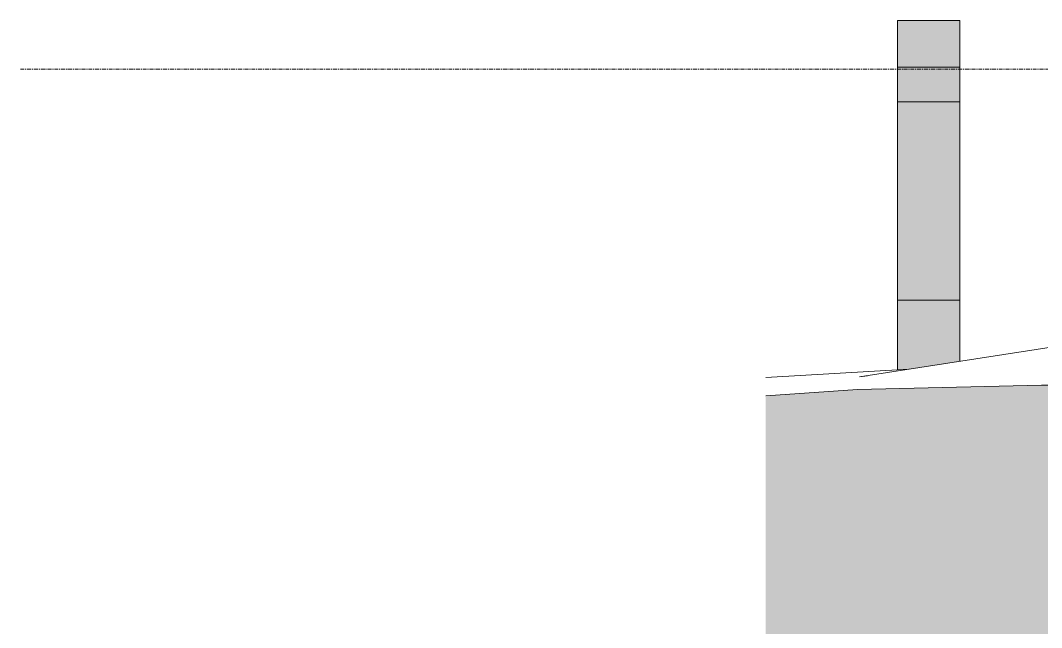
# Model space of a CAD drawing. Header units: inches. Extents: x 1822 to 8392, y -297 to 673.
# Drawn here: x 4628.8 to 4760.3, y -71.9 to 6.3 of the extents above; entities that cross this region are included whole.
import ezdxf

# ---------------------------------------------------------------- set-up
doc = ezdxf.new("R2010")
doc.units = ezdxf.units.IN
doc.header["$MEASUREMENT"] = 0
doc.linetypes.add('Grid Line 1_2_', pattern=[0.875, 0.5, -0.125, 0.125, -0.125])
for name, color, linetype, lineweight in [('0-4', 250, 'Continuous', 5), ('A-FLOR-LEVL-4', 51, 'Grid Line 1_2_', 9), ('C-TOPO', 7, 'Continuous', 9), ('C-TOPO-1', 252, 'Continuous', 9), ('E-LITE-EQPM', 33, 'Continuous', 9)]:
    doc.layers.add(name, color=color, linetype=linetype, lineweight=lineweight)

# ---------------------------------------------------------------- blocks, each defined once
blk = doc.blocks.new('CTR  - Topography_rvt-2-BUILDING ELEVATION - NORTH')
at = {"layer": 'C-TOPO-1'}
h = blk.add_hatch(dxfattribs=at)
h.set_pattern_fill('FP_99', color=256, style=0, pattern_type=2)
h.set_pattern_definition([(0, (12, 0), (24, 24), [24, -24]), (0, (12, 9), (24, 24), [24, -24]), (0, (12, 18), (24, 24), [24, -24]), (90, (15, 21), (-24, 24), [24, -24]), (90, (24, 21), (-24, 24), [24, -24]), (90, (33, 21), (-24, 24), [24, -24])])
h.paths.add_polyline_path([(-12253.57, -238.77), (-9756.5, -238.77), (-9756.5, -69.69), (-9760.15, -69.46), (-9785.57, -65.38), (-9798.25, -64.48), (-9834.38, -64.55), (-9860.6, -67.11), (-9880.87, -65.67), (-9891.19, -66.67), (-9923.97, -67.17), (-9926.94, -66.99), (-9938.91, -67.2), (-10022.96, -67.2), (-10022.96, -67.2), (-10059.84, -65.06), (-10175.41, -51.94), (-10208.96, -48.36), (-10255.47, -47.07), (-10324, -45.4), (-10395.58, -44.97), (-10458.25, -43.02), (-10487.59, -45), (-10517.78, -43.09), (-10605.75, -40.67), (-10623.98, -41.24), (-10647.52, -40.71), (-10757.58, -39.2), (-10787.59, -39), (-11069.97, -36), (-11215.44, -35.97), (-11243.23, -35.93), (-11294.3, -35.97), (-11333.73, -36), (-11435.19, -36), (-11491.46, -39.73), (-11540.74, -43), (-11543.19, -43.2), (-11548.59, -43.17), (-11550.6, -43.15), (-11769.04, -43.2), (-11797.04, -42.43), (-11826.62, -42.45), (-12091.47, -43.16), (-12117.93, -43.63), (-12122.35, -43.61), (-12201.21, -41.72), (-12202.58, -41.62), (-12213.22, -40.52), (-12244.55, -40.69), (-12268.27, -41.25), (-12280.07, -42.07), (-12280.07, -238.77), (-12268.27, -238.77)], flags=0)
at = {"layer": 'C-TOPO'}
for p, q in [((-12268, -39.6), (-12232.72, -34.15)), ((-12280.07, -39.71), (-12261.65, -38.62)), ((-12244.55, -40.69), (-12268.27, -41.25)), ((-12268.27, -41.25), (-12244.55, -40.69)), ((-12268, -39.6), (-12266.98, -39.5)), ((-12213.22, -40.52), (-12244.55, -40.69)), ((-12268.27, -41.25), (-12280.07, -42.07)), ((-12268.27, -41.25), (-12280.07, -42.07))]:
    blk.add_line(p, q, dxfattribs=at)
blk = doc.blocks.new('Pathway_Cooper_McGraw-Edison _BSC-BRC_Round - Pathway_Cooper_McGraw-Edison _BSC-BRC_Round-2028611-BUILDING ELEVATION - NORTH')
at = {"layer": 'E-LITE-EQPM'}
for points in [[(-12263.08, -38.7), (-12261.3, -38.56), (-12259.08, -38.22), (-12259.08, -29.72), (-12263.08, -29.72), (-12263.08, -38.09)], [(-12259.08, -38.22), (-12255.08, -37.6), (-12255.08, -29.72), (-12259.08, -29.72), (-12259.08, -38.09)]]:
    blk.add_hatch(color=256, dxfattribs=at).paths.add_polyline_path(points, flags=0)
for p, q in [((-12263.08, -29.72), (-12263.08, -38.7)), ((-12255.08, -37.6), (-12255.08, -29.72))]:
    blk.add_line(p, q, dxfattribs=at)
blk = doc.blocks.new('Pathway_Cooper_McGraw-Edison _BSC-BRC_Round - Pathway_Cooper_McGraw-Edison _BSC-BRC_Round-V139-BUILDING ELEVATION - NORTH')
at = {"layer": 'E-LITE-EQPM'}
for points in [[(-12259.26, 0.28), (-12259.08, 0.28), (-12259.08, 6.28), (-12263.08, 6.28), (-12263.08, 0.28), (-12260.11, 0.28)], [(-12258.04, 0.28), (-12255.08, 0.28), (-12255.08, 6.28), (-12259.08, 6.28), (-12259.08, 0.28)], [(-12259.08, -4.22), (-12259.08, 0.28), (-12263.08, 0.28), (-12263.08, -4.22), (-12259.39, -4.22)], [(-12255.08, -4.22), (-12255.08, 0.28), (-12259.08, 0.28), (-12259.08, -4.22), (-12255.21, -4.22)], [(-12263.08, -29.72), (-12259.08, -29.72), (-12259.08, -4.22), (-12263.08, -4.22), (-12263.08, -23.39)], [(-12255.08, -29.72), (-12255.08, -4.22), (-12259.08, -4.22), (-12259.08, -29.72), (-12255.21, -29.72)]]:
    blk.add_hatch(color=256, dxfattribs=at).paths.add_polyline_path(points, flags=0)
for p, q in [((-12263.08, 6.28), (-12263.08, 0.28)), ((-12263.08, 6.28), (-12259.08, 6.28)), ((-12259.08, 6.28), (-12255.08, 6.28)), ((-12255.08, 0.28), (-12255.08, 6.28)), ((-12259.08, 0.28), (-12263.08, 0.28)), ((-12263.08, 0.28), (-12263.08, -4.22)), ((-12263.08, 0.28), (-12259.08, 0.28)), ((-12255.08, 0.28), (-12259.08, 0.28)), ((-12259.08, 0.28), (-12255.08, 0.28)), ((-12255.08, -4.22), (-12255.08, 0.28)), ((-12259.08, -4.22), (-12263.08, -4.22)), ((-12263.08, -4.22), (-12263.08, -29.72)), ((-12263.08, -4.22), (-12259.08, -4.22)), ((-12255.08, -4.22), (-12259.08, -4.22)), ((-12259.08, -4.22), (-12255.08, -4.22)), ((-12255.08, -29.72), (-12255.08, -4.22)), ((-12259.08, -29.72), (-12263.08, -29.72)), ((-12255.08, -29.72), (-12259.08, -29.72))]:
    blk.add_line(p, q, dxfattribs=at)

msp = doc.modelspace()

# ---------------------------------------------------------------- linework, layer by layer
at = {"layer": 'A-FLOR-LEVL-4'}
msp.add_line((4628.81955, 0), (7344.35026, 0), dxfattribs=at)

# ---------------------------------------------------------------- block references
at = {"layer": '0-4'}
msp.add_blockref('CTR  - Topography_rvt-2-BUILDING ELEVATION - NORTH', (17004.87862, 0), dxfattribs=at)
at = {"layer": 'E-LITE-EQPM'}
for name in ['Pathway_Cooper_McGraw-Edison _BSC-BRC_Round - Pathway_Cooper_McGraw-Edison _BSC-BRC_Round-V139-BUILDING ELEVATION - NORTH', 'Pathway_Cooper_McGraw-Edison _BSC-BRC_Round - Pathway_Cooper_McGraw-Edison _BSC-BRC_Round-2028611-BUILDING ELEVATION - NORTH']:
    msp.add_blockref(name, (17004.87862, 0), dxfattribs=at)

doc.saveas('drawing.dxf')
